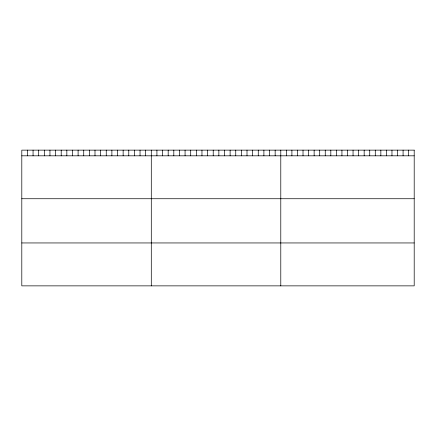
<?xml version="1.0" encoding="UTF-8"?>
<svg xmlns="http://www.w3.org/2000/svg" width="436" height="436" viewBox="0 0 436 436"><rect width="100%" height="100%" fill="white"/><g stroke="black" fill="none" stroke-linecap="round" stroke-linejoin="round"><path stroke-width="0.65" d="M21.8 155.815L414.2 155.815M21.8 198.734L414.2 198.734M21.8 242.95L414.2 242.95M408.641 150.137L408.641 155.815M403.082 150.137L403.082 155.815M397.523 150.137L397.523 155.815M391.964 150.137L391.964 155.815M386.405 150.137L386.405 155.815M380.846 150.137L380.846 155.815M375.287 150.137L375.287 155.815M369.728 150.137L369.728 155.815M364.169 150.137L364.169 155.815M358.61 150.137L358.61 155.815M353.051 150.137L353.051 155.815M347.492 150.137L347.492 155.815M341.933 150.137L341.933 155.815M336.374 150.137L336.374 155.815M330.815 150.137L330.815 155.815M325.256 150.137L325.256 155.815M319.697 150.137L319.697 155.815M314.138 150.137L314.138 155.815M308.579 150.137L308.579 155.815M303.02 150.137L303.02 155.815M297.461 150.137L297.461 155.815M291.902 150.137L291.902 155.815M286.343 150.137L286.343 155.815M280.784 150.137L280.784 285.863M275.154 150.137L275.154 155.815M269.524 150.137L269.524 155.815M263.894 150.137L263.894 155.815M258.265 150.137L258.265 155.815M252.635 150.137L252.635 155.815M247.005 150.137L247.005 155.815M241.375 150.137L241.375 155.815M235.745 150.137L235.745 155.815M230.115 150.137L230.115 155.815M224.486 150.137L224.486 155.815M218.856 150.137L218.856 155.815M213.22 150.137L213.22 155.815M207.59 150.137L207.59 155.815M201.961 150.137L201.961 155.815M196.331 150.137L196.331 155.815M190.701 150.137L190.701 155.815M185.071 150.137L185.071 155.815M179.441 150.137L179.441 155.815M173.811 150.137L173.811 155.815M168.182 150.137L168.182 155.815M162.552 150.137L162.552 155.815M156.922 150.137L156.922 155.815M151.292 150.137L151.292 285.863M145.662 150.137L145.662 155.815M140.032 150.137L140.032 155.815M134.402 150.137L134.402 155.815M128.773 150.137L128.773 155.815M123.143 150.137L123.143 155.815M117.513 150.137L117.513 155.815M111.883 150.137L111.883 155.815M106.253 150.137L106.253 155.815M100.623 150.137L100.623 155.815M94.994 150.137L94.994 155.815M89.364 150.137L89.364 155.815M83.728 150.137L83.728 155.815M78.099 150.137L78.099 155.815M72.469 150.137L72.469 155.815M66.839 150.137L66.839 155.815M61.209 150.137L61.209 155.815M55.579 150.137L55.579 155.815M49.949 150.137L49.949 155.815M44.319 150.137L44.319 155.815M38.69 150.137L38.69 155.815M33.06 150.137L33.06 155.815M27.43 150.137L27.43 155.815M414.2 150.137L21.8 150.137L21.8 285.863L414.2 285.863L414.2 150.137"/></g></svg>
